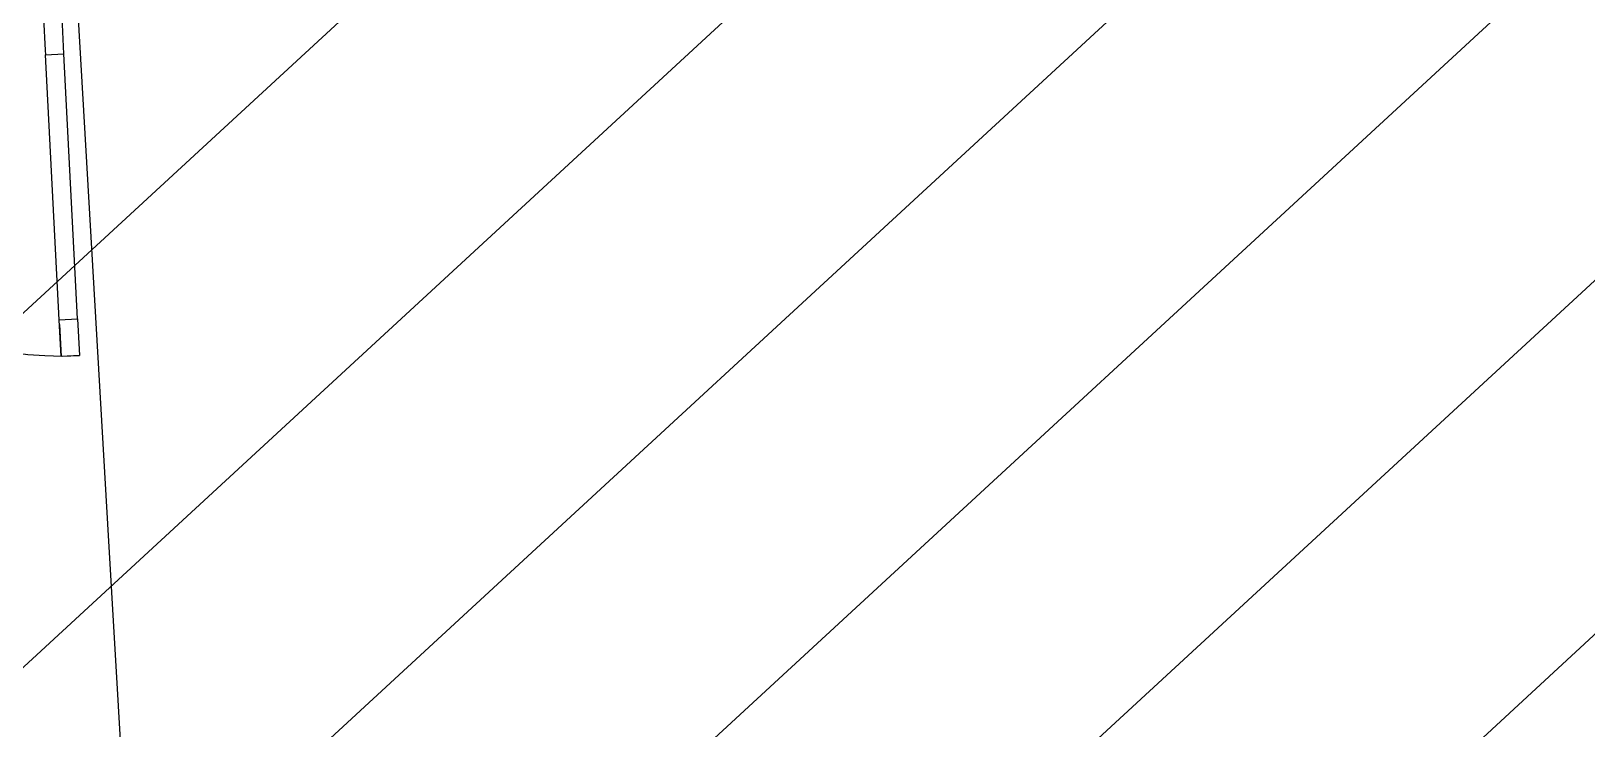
# Model space of a CAD drawing. Extents: x -678889171 to 586587, y -792238163 to 335485.
# Drawn here: x -678716804 to -678712579, y -792084908 to -792083014 of the extents above; entities that cross this region are included whole.
import ezdxf
from ezdxf.enums import TextEntityAlignment as Align

# ---------------------------------------------------------------- set-up
doc = ezdxf.new("R2010")
doc.units = 0
doc.header["$MEASUREMENT"] = 0
for name, color, linetype in [('A-FLOR-PATT', 252, 'Continuous'), ('A-SITE-PATT', 252, 'Continuous'), ('A-WALL', 252, 'Continuous')]:
    doc.layers.add(name, color=color, linetype=linetype)
doc.layers.add('BASEMENT3 LAYOUT$0$HATCH3', color=252, linetype='Continuous', lineweight=15)
doc.styles.add('Ground floor Towers$0$$Bas01-Rname$0$EN-SC', font='swissc.ttf')
doc.styles.add('Ground floor Towers$0$$Bas01-Rname$0$EN-SCL', font='swisscl.ttf')
doc.styles.add('Ground floor Towers$0$04-Ground Floor$0$V2-lower ground$0$LEVEL  FOR LICENSE LOWER GR$0$$LG- LEVEL$0$AR-SR', font='sarb.shx')

# ---------------------------------------------------------------- blocks, each defined once
blk = doc.blocks.new('A$C61C61320')
at = {"layer": 'BASEMENT3 LAYOUT$0$HATCH3'}
h = blk.add_hatch(dxfattribs=at)
h.set_pattern_fill('JIS_WOOD', color=256, scale=1000, style=0)
h.set_pattern_definition([(45, (-845711.5632553247, -468029.5931597503), (-499.9999991609842, 499.9999991609843), [])])
h.paths.add_polyline_path([(11086.00013759569, -61354.85490543771), (12440.74077330553, -169431.9252005816), (-18168.17453308101, -169031.9252005816), (-24087.31416799291, -98540.68329571502), (-23668.41511030192, -60233.84526748693)])
blk = doc.blocks.new('GR')
at = {"layer": 'A-FLOR-PATT'}
for p, q in [((83076.93384030995, 104598.9430144985), (83084.95308902414, 104512.3133911006)), ((83135.93850745147, 104503.9774983597), (83126.72098019379, 104603.5517781274)), ((83084.95308902414, 104512.3133911006), (83086.15136756765, 104499.3687347308)), ((83086.15136756765, 104499.3687347308), (83135.93850745147, 104503.9774983597)), ((83152.51756382304, 103782.4339204037), (83086.15136756765, 104499.3687347308)), ((83202.30470370688, 103787.0426840326), (83135.93850745147, 104503.9774983597)), ((83152.51756382306, 103782.4339204037), (83202.30470370688, 103787.0426840326)), ((83161.73509108074, 103682.8596406361), (83152.51756382306, 103782.4339204037)), ((83161.73509108074, 103682.8596406361), (83153.71584236655, 103769.4892640339)), ((83153.71584236655, 103769.4892640339), (83161.73509108074, 103682.8596406361)), ((83202.30470370688, 103787.0426840326), (83211.52223096458, 103687.4684042649)), ((83211.52223096458, 103687.4684042649), (83161.73509108074, 103682.8596406361))]:
    blk.add_line(p, q, dxfattribs=at)
for centre, radius, start, end in [((687457.6315433225, 163499.1463224945), 615150.2507543761, 171.0710527946992, 188.0887984813754), ((687457.6315433222, 163499.1463224945), 607150.2507543757, 171.117562181745, 188.0887984813754), ((83126.72098019379, 104603.5517781274), 919.9999999997044, 185.2887613349507, 275.2887613349507)]:
    blk.add_arc(centre, radius, start, end, dxfattribs=at)
at = {"layer": 'A-FLOR-PATT', "style": 'Ground floor Towers$0$04-Ground Floor$0$V2-lower ground$0$LEVEL  FOR LICENSE LOWER GR$0$$LG- LEVEL$0$AR-SR', "flags": 12}
for tag, p in [('L', (30296.07288644527, 72859.53473235783)), ('P', (30237.50458115668, 72203.99769414036))]:
    blk.add_attdef(tag, text='', height=500, dxfattribs=at).set_placement(p, align=Align.RIGHT)
at = {"layer": 'A-FLOR-PATT'}
for tag, p, height, style in [('N', (85492.25876324323, 56633.4995742733), 250, 'Ground floor Towers$0$$Bas01-Rname$0$EN-SC'), ('N', (89389.48149106537, 56633.4995742733), 250, 'Ground floor Towers$0$$Bas01-Rname$0$EN-SC'), ('N', (94597.61363499537, 56633.4995742733), 250, 'Ground floor Towers$0$$Bas01-Rname$0$EN-SC'), ('AN', (85922.66280553787, 56313.08159666645), 200, 'Ground floor Towers$0$$Bas01-Rname$0$EN-SCL'), ('AN', (89819.88553336001, 56313.08159666645), 200, 'Ground floor Towers$0$$Bas01-Rname$0$EN-SCL'), ('AN', (95028.01767729002, 56313.08159666645), 200, 'Ground floor Towers$0$$Bas01-Rname$0$EN-SCL'), ('SN', (85299.47460008037, 56025.08594095582), 200, 'Ground floor Towers$0$$Bas01-Rname$0$EN-SCL'), ('F', (85927.04975899268, 56008.67972904726), 200, 'Ground floor Towers$0$$Bas01-Rname$0$EN-SCL'), ('SN', (89196.69732790251, 56025.08594095582), 200, 'Ground floor Towers$0$$Bas01-Rname$0$EN-SCL'), ('F', (89824.27248681482, 56008.67972904726), 200, 'Ground floor Towers$0$$Bas01-Rname$0$EN-SCL'), ('SN', (94404.82947183252, 56025.08594095582), 200, 'Ground floor Towers$0$$Bas01-Rname$0$EN-SCL'), ('F', (95032.40463074483, 56008.67972904726), 200, 'Ground floor Towers$0$$Bas01-Rname$0$EN-SCL')]:
    blk.add_attdef(tag, p, '', height=height, dxfattribs=dict(at, style=style))
at = {"layer": 'A-FLOR-PATT', "style": 'Ground floor Towers$0$$Bas01-Rname$0$EN-SCL', "width": 0.8}
for p in [(85305.16036184286, 56295.1433535593), (89202.383089665, 56295.1433535593), (94410.51523359501, 56295.1433535593)]:
    blk.add_attdef('FN', p, '', height=250, dxfattribs=at)

msp = doc.modelspace()

# ---------------------------------------------------------------- block references
at = {"layer": 'A-SITE-PATT', "rotation": 357.6731745000001}
msp.add_blockref('A$C61C61320', (-678706236.4347705, -791940527.995869, -212772), dxfattribs=at)

# ---------------------------------------------------------------- next in the draw order: block references
at = {"layer": 'A-WALL', "rotation": 357.6731745000001}
msp.add_blockref('GR', (-678804025.0995113, -792184118.4910543, -212772), dxfattribs=at)

doc.saveas('drawing.dxf')
